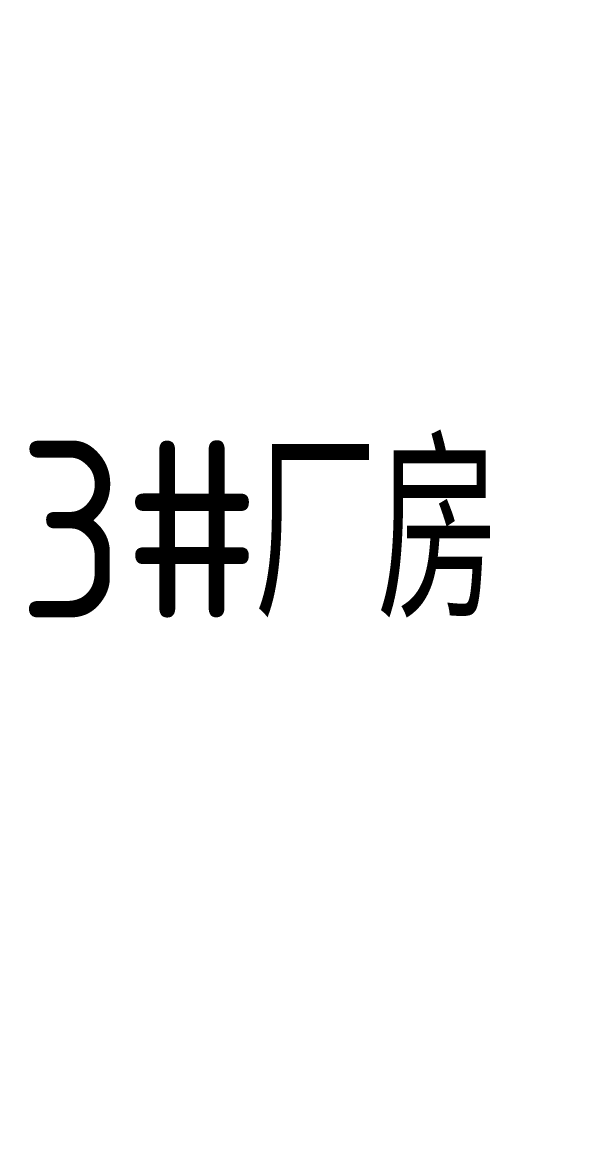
# Model space of a CAD drawing. Extents: x -222544 to -13848, y -31368 to 85559.
# Drawn here: x -69240 to -57988, y -31368 to -9043 of the extents above; entities that cross this region are included whole.
import ezdxf
from ezdxf.xclip import XClip

# ---------------------------------------------------------------- set-up
doc = ezdxf.new("R2010")
doc.units = 0
doc.header["$LTSCALE"] = 1000
doc.header["$MEASUREMENT"] = 0
doc.header["$XCLIPFRAME"] = 0
doc.linetypes.add('10平面$0$DASH', pattern=[0.35, 0.25, -0.1])
doc.linetypes.add('10平面$0$DOTE', pattern=[2.42, 2, -0.2, 0.02, -0.2])
for name, color, linetype in [('10平面$0$A-AXIS-DOTE', 14, '10平面$0$DOTE'), ('10平面$0$A-HATCH-2', 251, 'Continuous'), ('10平面$0$A-WINDOW', 140, 'Continuous'), ('10平面$0$AS-WALL', 40, 'Continuous'), ('10平面$0$AS-结构边线层', 200, 'Continuous'), ('A-AXIS-DP', 126, 'Continuous'), ('A-WINDOW', 140, 'Continuous')]:
    doc.layers.add(name, color=color, linetype=linetype)
doc.styles.get("Standard").update_dxf_attribs({"font": 'gbenor.shx', "bigfont": 'gbcbig.shx'})

# ---------------------------------------------------------------- blocks, each defined once
blk = doc.blocks.new('10平面$0$dote')
at = {"layer": '10平面$0$A-AXIS-DOTE', "ltscale": 2}
blk.add_line((98696.4, -255900), (-97273.6, -255900), dxfattribs=at)
blk.add_lwpolyline([(-66316.4, -152160.4), (-42470.2, -78666)], dxfattribs=at)
blk = doc.blocks.new('10平面$0$43243')
at = {"layer": '10平面$0$AS-结构边线层'}
for points in [[(-229294, 723090), (-250514, 723090), (-250514, 722920), (-252354, 722920), (-252354, 722470), (-254454, 722470), (-254454, 722920), (-264361, 722920), (-285754, 656986)], [(-196514, 548350), (-175294, 548350), (-175294, 548520), (-173454, 548520), (-173454, 549070), (-171354, 549070), (-171354, 548520), (-169514, 548520), (-169514, 548350), (-155994, 548350), (-155994, 548520), (-146454, 548520), (-146454, 549070), (-144354, 549070), (-144354, 548520), (-128354, 548520), (-128354, 548810), (-128054, 548810), (-128054, 561350), (-131054, 561350), (-131054, 565490), (-128054, 565490), (-128054, 594490)]]:
    blk.add_lwpolyline(points, dxfattribs=at)
blk = doc.blocks.new('10平面$0$4324324')
at = {"layer": '10平面$0$A-HATCH-2', "linetype": '10平面$0$DASH'}
for p, q in [((-312854.2, 549870), (-138054.2, 549870)), ((-312854.2, 549370), (-138054.2, 549370))]:
    blk.add_line(p, q, dxfattribs=at)
blk = doc.blocks.new('10平面')
at = {"layer": '10平面$0$A-WINDOW'}
for name in ['10平面$0$43243', '10平面$0$4324324']:
    blk.add_blockref(name, (0, 0), dxfattribs=at)
at = {"layer": '10平面$0$AS-WALL'}
blk.add_blockref('10平面$0$dote', (-220736.4, 804820), dxfattribs=at)

msp = doc.modelspace()

# ---------------------------------------------------------------- block references
at = {"layer": 'A-AXIS-DP'}
ref = msp.add_blockref('10平面', (219215.3, -697248.6), dxfattribs=at)
XClip(ref).set_block_clipping_path([(-267853.3911283911, 713226.9498461919), (-262996.9796748553, 723713.1898612839)])
at = {"layer": 'A-WINDOW'}
ref = msp.add_blockref('10平面', (89760.1, -572410.9), dxfattribs=at)
XClip(ref).set_block_clipping_path([(-138649.4371028924, 547908.4159631686), (-127397.9057266749, 552712.4060170917)])

# ---------------------------------------------------------------- texts
at = {"layer": 'A-WINDOW', "color": 7}
for s, height, p in [('厂房', 3375.89, (-64659.9, -20829.5)), ('3#', 3500, (-69326.6, -20829.5))]:
    msp.add_text(s, height=height, dxfattribs=at).set_placement(p)

doc.saveas('drawing.dxf')
